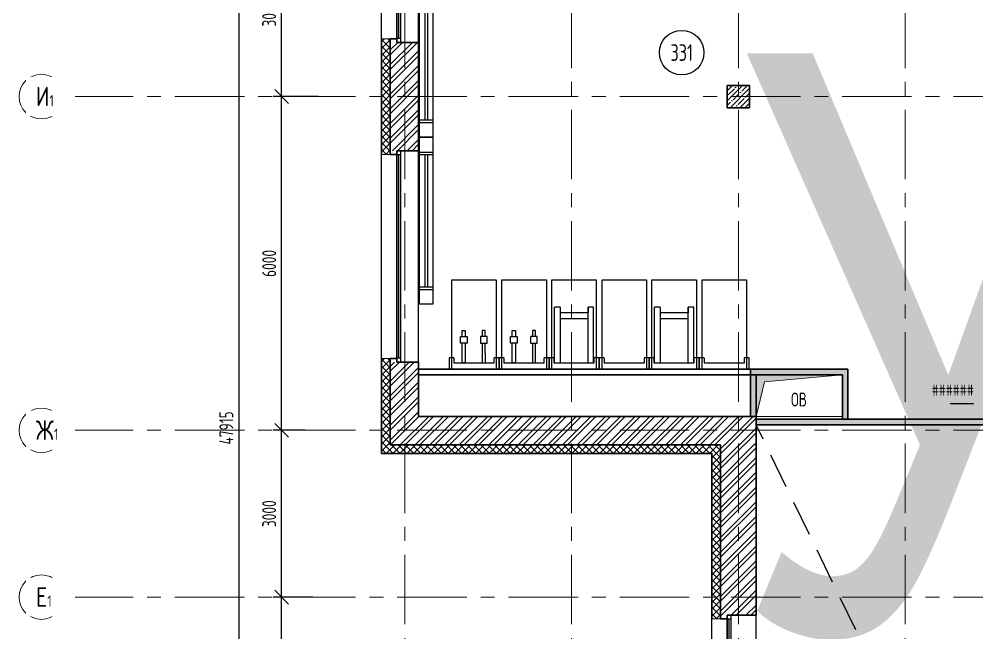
# Model space of a CAD drawing. Header units: millimetres. Extents: x -13407 to 129733, y -106516 to 109495.
# Drawn here: x -13364 to 3858, y 47753 to 58787 of the extents above; entities that cross this region are included whole.
import ezdxf
from ezdxf.enums import TextEntityAlignment as Align

# ---------------------------------------------------------------- set-up
doc = ezdxf.new("R2018")
doc.units = ezdxf.units.MM
doc.linetypes.add('CENTER', pattern=[2, 1.25, -0.25, 0.25, -0.25])
doc.linetypes.add('DASHED', pattern=[19.05, 12.7, -6.35])
doc.layers.get('Defpoints').update_dxf_attribs({"color": 6})
for name, color, linetype, lineweight in [('АР_Колонны', 5, 'Continuous', 30), ('АР_Колонны Штрих', 250, 'Continuous', 5), ('АР_Маркер экспликации', 239, 'Continuous', 13), ('АР_Навесной фасад', 5, 'Continuous', 5), ('АР_Номер помещения', 1, 'Continuous', 25), ('АР_Оси', 193, 'Continuous', 9), ('АР_Оси размеры', 164, 'Continuous', 9), ('АР_Перегородки газоблок', 165, 'Continuous', 30), ('АР_Перегородки газоблок_Штрих', 165, 'Continuous', 5), ('АР_Помещения_площадь', 19, 'Continuous', 9), ('АР_Сущ Несущая стена', 202, 'Continuous', 30), ('АР_Утеплитель', 250, 'Continuous', 9), ('АР_Штриховка кирпич', 250, 'Continuous', 9), ('Спринклеры', 7, 'Continuous', 18)]:
    doc.layers.add(name, color=color, linetype=linetype, lineweight=lineweight)
doc.layers.add('АР_Названия помещений', color=124, linetype='Continuous', lineweight=5, plot=False)
for name, color, linetype in [('АР_новое окно', 160, 'Continuous'), ('АР_Отверстия', 251, 'Continuous'), ('ТХ_спорт', 40, 'Continuous')]:
    doc.layers.add(name, color=color, linetype=linetype)
doc.styles.add('ICOCPEUR', font='isocpeur.ttf')
doc.styles.add('ISOCPEUR', font='isocpeur.ttf', dxfattribs={"width": 0.7})
doc.styles.get("Standard").update_dxf_attribs({"font": 'arial.ttf'})
doc.styles.add('ГОСТ 2.304', font='isocpeur.ttf', dxfattribs={"width": 0.7})
doc.dimstyles.new('СПДС', dxfattribs={"dimscale": 100, "dimtxt": 2.5, "dimasz": 2.5, "dimexe": 1.5, "dimexo": 0, "dimgap": 1, "dimtad": 1, "dimdec": 0, "dimrnd": 1, "dimtxsty": 'ГОСТ 2.304', "dimblk": 'OBLIQUE', "dimcen": 2.5, "dimdle": 1.5, "dimadec": 0, "dimazin": 2, "dimtfac": 0.75, "dimtdec": 0, "dimtmove": 1, "dimatfit": 3, "dimfxl": 1, "dimtolj": 1, "dimarcsym": 1})
pattern_1 = [(45, (-951676.66, 109617.1), (-132.58252, 132.58252), []), (45, (-951588.28, 109617.1), (-132.58252, 132.58252), [])]

# ---------------------------------------------------------------- blocks, each defined once
blk = doc.blocks.new('*U245')
at = {"layer": 'АР_новое окно', "lineweight": 20}
for p, q in [((0, 1600), (-70, 1600)), ((0, 0), (-70, 0))]:
    blk.add_line(p, q, dxfattribs=at)
at = {"layer": 'АР_новое окно'}
for p, q in [((-70, 1600), (-70, 0)), ((-70, 0), (-70, 1600)), ((0, 1600), (0, 0)), ((0, 1530), (-70, 1530)), ((-35, 1530), (-35, 70)), ((0, 70), (-70, 70))]:
    blk.add_line(p, q, dxfattribs=at)
blk = doc.blocks.new('_Oblique')
at = {"color": 0, "linetype": 'ByBlock', "lineweight": -2}
blk.add_line((-0.5, -0.5), (0.5, 0.5), dxfattribs=at)
blk = doc.blocks.new('*D271')
at = {"layer": 'Defpoints', "color": 0, "ltscale": 100, "transparency": 16777216}
for p in [(-8643, 48395), (-8219, 48395), (-8080, 45395)]:
    blk.add_point(p, dxfattribs=at)
at = {"layer": 'АР_Оси размеры', "color": 0, "lineweight": -2, "ltscale": 100, "transparency": 16777216}
for p, q in [((-8219, 48395), (-8793, 48395)), ((-8643, 45245), (-8643, 48545)), ((-8080, 45395), (-8793, 45395))]:
    blk.add_line(p, q, dxfattribs=at)
at = {"layer": 'АР_Оси размеры', "color": 0, "lineweight": -2, "ltscale": 100, "transparency": 16777216, "xscale": 250, "yscale": 250, "zscale": 250}
for p, rotation in [((-8643, 48395), 90), ((-8643, 45395), 270)]:
    blk.add_blockref('_Oblique', p, dxfattribs=dict(at, rotation=rotation))
at = {"layer": 'АР_Оси размеры', "color": 0, "ltscale": 100, "transparency": 16777216, "insert": (-8868, 46895), "char_height": 250, "attachment_point": 5, "rotation": 90, "style": 'ГОСТ 2.304'}
blk.add_mtext('\\A1;3000', dxfattribs=at)
blk = doc.blocks.new('*D272')
at = {"layer": 'Defpoints', "color": 0, "ltscale": 100, "transparency": 16777216}
for p in [(-8643, 51395), (-8219, 51395), (-8080, 48395)]:
    blk.add_point(p, dxfattribs=at)
at = {"layer": 'АР_Оси размеры', "color": 0, "lineweight": -2, "ltscale": 100, "transparency": 16777216}
for p, q in [((-8643, 48245), (-8643, 51545)), ((-8219, 51395), (-8793, 51395)), ((-8080, 48395), (-8793, 48395))]:
    blk.add_line(p, q, dxfattribs=at)
at = {"layer": 'АР_Оси размеры', "color": 0, "lineweight": -2, "ltscale": 100, "transparency": 16777216, "xscale": 250, "yscale": 250, "zscale": 250}
for p, rotation in [((-8643, 51395), 90), ((-8643, 48395), 270)]:
    blk.add_blockref('_Oblique', p, dxfattribs=dict(at, rotation=rotation))
at = {"layer": 'АР_Оси размеры', "color": 0, "ltscale": 100, "transparency": 16777216, "insert": (-8868, 49895), "char_height": 250, "attachment_point": 5, "rotation": 90, "style": 'ГОСТ 2.304'}
blk.add_mtext('\\A1;3000', dxfattribs=at)
blk = doc.blocks.new('*D273')
at = {"layer": 'Defpoints', "color": 0, "ltscale": 100, "transparency": 16777216}
for p in [(-8643, 57395), (-7988, 57395), (-8219, 51395)]:
    blk.add_point(p, dxfattribs=at)
at = {"layer": 'АР_Оси размеры', "color": 0, "lineweight": -2, "ltscale": 100, "transparency": 16777216}
for p, q in [((-8643, 51245), (-8643, 57545)), ((-7988, 57395), (-8793, 57395)), ((-8219, 51395), (-8793, 51395))]:
    blk.add_line(p, q, dxfattribs=at)
at = {"layer": 'АР_Оси размеры', "color": 0, "lineweight": -2, "ltscale": 100, "transparency": 16777216, "xscale": 250, "yscale": 250, "zscale": 250}
for p, rotation in [((-8643, 57395), 90), ((-8643, 51395), 270)]:
    blk.add_blockref('_Oblique', p, dxfattribs=dict(at, rotation=rotation))
at = {"layer": 'АР_Оси размеры', "color": 0, "ltscale": 100, "transparency": 16777216, "insert": (-8868, 54395), "char_height": 250, "attachment_point": 5, "rotation": 90, "style": 'ГОСТ 2.304'}
blk.add_mtext('\\A1;6000', dxfattribs=at)
blk = doc.blocks.new('*D274')
at = {"layer": 'Defpoints', "color": 0, "ltscale": 100, "transparency": 16777216}
for p in [(-8643, 60395), (-8131, 60395), (-7988, 57395)]:
    blk.add_point(p, dxfattribs=at)
at = {"layer": 'АР_Оси размеры', "color": 0, "lineweight": -2, "ltscale": 100, "transparency": 16777216}
for p, q in [((-8643, 57245), (-8643, 60545)), ((-8131, 60395), (-8793, 60395)), ((-7988, 57395), (-8793, 57395))]:
    blk.add_line(p, q, dxfattribs=at)
at = {"layer": 'АР_Оси размеры', "color": 0, "lineweight": -2, "ltscale": 100, "transparency": 16777216, "xscale": 250, "yscale": 250, "zscale": 250}
for p, rotation in [((-8643, 60395), 90), ((-8643, 57395), 270)]:
    blk.add_blockref('_Oblique', p, dxfattribs=dict(at, rotation=rotation))
at = {"layer": 'АР_Оси размеры', "color": 0, "ltscale": 100, "transparency": 16777216, "insert": (-8868, 58895), "char_height": 250, "attachment_point": 5, "rotation": 90, "style": 'ГОСТ 2.304'}
blk.add_mtext('\\A1;3000', dxfattribs=at)
blk = doc.blocks.new('*D279')
at = {"layer": 'Defpoints', "color": 0, "ltscale": 100, "transparency": 16777216}
for p in [(-9469, 75395), (-9469, 27480), (-9413, 27480)]:
    blk.add_point(p, dxfattribs=at)
at = {"layer": 'АР_Оси размеры', "color": 0, "lineweight": -2, "ltscale": 100, "transparency": 16777216}
for p, q in [((-9413, 75545), (-9413, 27330)), ((-9469, 75395), (-9263, 75395)), ((-9469, 27480), (-9263, 27480))]:
    blk.add_line(p, q, dxfattribs=at)
at = {"layer": 'АР_Оси размеры', "color": 0, "lineweight": -2, "ltscale": 100, "transparency": 16777216, "xscale": 250, "yscale": 250, "zscale": 250}
for p, rotation in [((-9413, 75395), 90), ((-9413, 27480), 270)]:
    blk.add_blockref('_Oblique', p, dxfattribs=dict(at, rotation=rotation))
at = {"layer": 'АР_Оси размеры', "color": 0, "ltscale": 100, "transparency": 16777216, "insert": (-9638, 51438), "char_height": 250, "attachment_point": 5, "rotation": 90, "style": 'ГОСТ 2.304'}
blk.add_mtext('\\A1;47915', dxfattribs=at)
blk = doc.blocks.new('*U391')
at = {"layer": 'Defpoints', "color": 7}
blk.add_line((6383, -10999), (5961, -10999), dxfattribs=at)
at = {"layer": 'АР_Номер помещения', "color": 7}
blk.add_circle((1135, -4684), 400, dxfattribs=at)
at = {"layer": 'Defpoints', "color": 7, "style": 'ISOCPEUR', "width": 0.7, "flags": 1}
blk.add_attdef('КАТЕГОРИЯ', (-499, -2092), '', height=250, dxfattribs=at)
at = {"layer": 'Defpoints', "color": 7, "style": 'ISOCPEUR', "width": 0.7}
blk.add_attdef('ПЛОЩАДЬ_ПОМЕЩЕНИЯ', text='', height=200, dxfattribs=at).set_placement((6388, -10752), align=Align.MIDDLE_RIGHT)
at = {"layer": 'АР_Номер помещения', "color": 7, "style": 'ISOCPEUR', "width": 0.7}
blk.add_attdef('НОМЕР_ПОМЕЩЕНИЯ', text='', height=300, dxfattribs=at).set_placement((1135, -4684), align=Align.MIDDLE_CENTER)
at = {"layer": 'АР_Помещения_площадь', "color": 7, "lineweight": 30, "width": 0.7, "flags": 104}
blk.add_attdef('ИМЯ_ПОМЕЩЕНИЯ', text='', height=100, dxfattribs=at).set_placement((158, 1217), align=Align.MIDDLE_CENTER)
blk = doc.blocks.new('*U259')
at = {"layer": 'АР_новое окно', "lineweight": 20}
for p, q in [((0, 3800), (-70, 3800)), ((0, 0), (-70, 0))]:
    blk.add_line(p, q, dxfattribs=at)
at = {"layer": 'АР_новое окно'}
for p, q in [((-70, 3800), (-70, 0)), ((-70, 0), (-70, 3800)), ((0, 3800), (0, 0)), ((0, 3730), (-70, 3730)), ((-35, 3730), (-35, 70)), ((0, 70), (-70, 70))]:
    blk.add_line(p, q, dxfattribs=at)
blk = doc.blocks.new('*U260')
at = {"layer": 'АР_новое окно', "lineweight": 20}
for p, q in [((0, 3800), (-70, 3800)), ((0, 0), (-70, 0))]:
    blk.add_line(p, q, dxfattribs=at)
at = {"layer": 'АР_новое окно'}
for p, q in [((-70, 3800), (-70, 0)), ((-70, 0), (-70, 3800)), ((0, 3800), (0, 0)), ((0, 3730), (-70, 3730)), ((-35, 3730), (-35, 70)), ((0, 70), (-70, 70))]:
    blk.add_line(p, q, dxfattribs=at)
blk = doc.blocks.new('спорт инвентарь 1')
blk.add_lwpolyline([(-53, 0), (-852, 0), (-852, 1604), (-53, 1604)], close=True)
for points in [[(-805, 111), (-805, 1112)], [(-704, 1112), (-805, 1112)], [(-704, 1112), (-704, 111)], [(-201, 1112), (-201, 1011), (-704, 1011), (-704, 911), (-201, 911)], [(-201, 111), (-201, 1112)], [(-101, 111), (-101, 1112), (-201, 1112)], [(-815, 201), (-900, 201), (-900, 0), (0, 0), (0, 201), (-90, 201)], [(-815, 201), (-815, 111)], [(-90, 111), (-90, 201)], [(-815, 111), (-90, 111)]]:
    blk.add_lwpolyline(points)
blk = doc.blocks.new('бег дорожка')
blk.add_lwpolyline([(-53, 0), (-852, 0), (-852, 1604), (-53, 1604)], close=True)
for points in [[(-818, 201), (-903, 201), (-903, 0), (-3, 0), (-3, 201), (-93, 201)], [(-815, 201), (-815, 111)], [(-90, 111), (-90, 201)], [(-815, 111), (-90, 111)]]:
    blk.add_lwpolyline(points)
blk = doc.blocks.new('У127б')
at = {"ltscale": 250.120383}
for points in [[(190072, -190835), (189718, -190835), (189718, -190781), (190072, -190781)], [(190191, -190781), (190303, -190781), (190303, -190835), (190191, -190835)], [(190072, -191141), (189718, -191141), (189718, -191196), (190072, -191195)], [(190191, -191195), (190303, -191195), (190303, -191141), (190191, -191141)]]:
    blk.add_lwpolyline(points, dxfattribs=at)
for points in [[(190191, -190748), (190191, -190867), (190072, -190867), (190072, -190748)], [(190191, -191228), (190191, -191109), (190072, -191109), (190072, -191228)]]:
    blk.add_lwpolyline(points, close=True, dxfattribs=at)
blk = doc.blocks.new('A$C07331677')
for points in [[(0, 0), (0, 3000), (238, 3000), (238, 0)], [(0, 2688), (0, 2741), (238, 2741), (238, 2688)], [(143, 312), (143, 2688), (90, 2688), (90, 312)], [(0, 265), (0, 312), (238, 312), (238, 265)]]:
    blk.add_lwpolyline(points, close=True)

msp = doc.modelspace()

# ---------------------------------------------------------------- hatches: boundary and pattern name
at = {"layer": 'АР_Колонны Штрих', "ltscale": 100}
h = msp.add_hatch(dxfattribs=at)
h.set_pattern_fill('ANSI35', color=256, scale=500)
h.set_pattern_definition([(45, (-957682.16, 97466.47), (-88.388348, 88.388348), []), (45, (-957593.77, 97466.47), (-88.388348, 88.388348), [156.25, -31.25, 0, -31.25])])
h.paths.add_polyline_path([(-230.1, 57595), (-630.1, 57595), (-630.1, 57195), (-230.1, 57195)])
at = {"layer": 'АР_Перегородки газоблок_Штрих', "ltscale": 100}
h = msp.add_hatch(dxfattribs=at)
h.set_pattern_fill('AR-CONC', color=256, scale=30)
h.set_pattern_definition([(50, (-58072.46, -55205.68), (215.17805, -18.82564), [22.5, -247.5]), (355, (-58072.46, -55205.68), (-41.6254, 225.65764), [18, -198]), (100.45144, (-58054.53, -55207.25), (173.55265, 206.832), [19.12206, -210.34263]), (46.1842, (-58072.46, -55145.68), (320.1724, -49.6558), [33.75, -371.25]), (96.63564, (-58045.78, -55149.82), (280.3986, 292.2356), [28.6831, -315.5141]), (351.18416, (-58072.46, -55145.68), (280.3986, 292.2356), [27, -297]), (21, (-58042.46, -55160.68), (179.07212, -120.78567), [22.5, -247.5]), (326, (-58042.46, -55160.68), (72.9946, 217.545), [18, -198]), (71.45144, (-58027.54, -55170.75), (252.0667, 96.75935), [19.12206, -210.34263]), (37.5, (-58072.46, -55205.68), (3.647957, 99.868156), [0, -195.6, 0, -201, 0, -198.75]), (7.5, (-58072.46, -55205.68), (78.92086, 118.32351), [0, -114.6, 0, -191.1, 0, -75.75]), (327.5, (-58139.36, -55205.68), (160.14673, -6.76646), [0, -75, 0, -234, 0, -310.5]), (317.5, (-58169.36, -55205.68), (174.95585, 30.0315), [0, -97.5, 0, -155.4, 0, -220.5])])
h.paths.add_polyline_path([(-110.2, 51645), (-110.2, 51495), (-110.2, 51525), (-110.2, 51645), (-110.2, 51595), (1439.8, 51595), (1439.8, 52395), (-110.2, 52395), (-110.2, 51645), (-210.2, 51645), (-210.2, 52495), (1547, 52495), (1539.8, 51595), (5377.6, 51595), (5369.9, 51895), (5489.9, 51895), (5489.9, 51595), (11369.6, 51595), (11369.9, 51595), (11369.9, 51495), (5769.9, 51495), (5769.9, 51595), (5369.9, 51595), (5369.9, 51495), (-110.2, 51495), (-110.2, 51645), (-110.2, 51645), (-110.2, 51525), (-110.2, 51645)])
at = {"layer": 'АР_Утеплитель', "ltscale": 100}
h = msp.add_hatch(dxfattribs=at)
h.set_pattern_fill('ANSI37', color=256, scale=700)
h.set_pattern_definition([(45, (-982730.03, 92247.145), (-61.871843, 61.871843), []), (135, (-982730.03, 92247.145), (-61.871843, -61.871843), [])])
h.paths.add_polyline_path([(-6689.9, 58435), (-6690.1, 56355), (-6840.1, 56355), (-6839.9, 58435)])
h = msp.add_hatch(dxfattribs=at)
h.set_pattern_fill('ANSI37', color=256, scale=700)
h.set_pattern_definition([(45, (-976790.155, 83896.855), (-61.871843, 61.871843), []), (135, (-976790.155, 83896.855), (-61.871843, -61.871843), [])])
h.paths.add_polyline_path([(-750.2, 51135), (-750.2, 48004.7), (-900.2, 48004.7), (-900.2, 50985), (-6840.1, 50985), (-6840.1, 52685), (-6690.1, 52685), (-6690.1, 51135)])
at = {"layer": 'АР_Штриховка кирпич', "ltscale": 100}
h = msp.add_hatch(dxfattribs=at)
h.set_pattern_fill('ANSI32', color=256, scale=500)
h.set_pattern_definition([(45, (-951676.66, 112657.1), (-132.58252, 132.58252), []), (45, (-951588.28, 112657.1), (-132.58252, 132.58252), [])])
h.paths.add_polyline_path([(-6180.1, 58370), (-6690.1, 58370), (-6690.1, 56420), (-6180.1, 56420)])
h = msp.add_hatch(dxfattribs=at)
h.set_pattern_fill('ANSI32', color=256, scale=500)
h.set_pattern_definition(pattern_1)
h.paths.add_polyline_path([(-6180.1, 52620), (-6690.1, 52620), (-6690.1, 51135), (-750.2, 51135), (-750.1, 51135), (-110.1, 51135), (-110.2, 51645), (-6180.1, 51645)])
h = msp.add_hatch(dxfattribs=at)
h.set_pattern_fill('ANSI32', color=256, scale=500)
h.set_pattern_definition(pattern_1)
h.paths.add_polyline_path([(-110.1, 51136.8), (-750.1, 51136.8), (-750.2, 48069.7), (-110.2, 48069.7)])
at = {"layer": 'Спринклеры', "ltscale": 100}
h = msp.add_hatch(dxfattribs=at)
h.set_pattern_fill('ANSI31', color=256)
h.set_pattern_definition([(45, (-58072.45853, -55205.68246), (-0.08838834765, 0.08838834765), [])])
h.paths.add_polyline_path([(1439.8, 52395), (-110.2, 52395), (-110.2, 51645), (38.5, 52268.1)])

# ---------------------------------------------------------------- linework, layer by layer
at = {"linetype": 'DASHED', "ltscale": 50}
msp.add_line((11249.8, 28102.4), (-110.2, 51495), dxfattribs=at)
at = {"layer": 'АР_Колонны', "ltscale": 100}
msp.add_lwpolyline([(-630.1, 57595), (-230.1, 57595), (-230.1, 57195), (-630.1, 57195)], close=True, dxfattribs=at)
at = {"layer": 'АР_Навесной фасад', "ltscale": 100}
for points in [[(-6689.7, 58435), (-6850.1, 58435)], [(-6689.7, 56355), (-6850.1, 56355)], [(-6689.7, 52685), (-6850.1, 52685)], [(-750.2, 48004.7), (-910.2, 48004.7)]]:
    msp.add_lwpolyline(points, dxfattribs=at)
at = {"layer": 'АР_новое окно', "ltscale": 100}
for p, q in [((-6850.1, 50975), (-6850.1, 63815)), ((-6840.1, 56355), (-6840.1, 58435)), ((-6840.1, 50985), (-6840.1, 52685)), ((-6840.1, 50985), (-900.2, 50985)), ((-900.2, 48004.7), (-900.2, 50985)), ((-6850.1, 50975), (-910.2, 50975))]:
    msp.add_line(p, q, dxfattribs=at)
at = {"layer": 'АР_новое окно'}
for p, q in [((-6180.1, 58370), (-6180.1, 62170)), ((-6180.1, 52620), (-6180.1, 56420)), ((-910.2, 26680), (-910.2, 50975)), ((-110.2, 46469.7), (-110.2, 48069.7))]:
    msp.add_line(p, q, dxfattribs=at)
at = {"layer": 'АР_Оси', "linetype": 'CENTER', "ltscale": 1000}
for p, q in [((-6430.1, 79157.5), (-6430.1, 23425.1)), ((-3430.1, 79157.5), (-3430.1, 23425.1)), ((-430.1, 79157.5), (-430.1, 23425.1)), ((2569.9, 79157.5), (2569.9, 23425.1)), ((-12563.8, 57395), (70614.6, 57395)), ((-12563.8, 51395), (70614.6, 51395)), ((-12563.8, 48395), (70614.6, 48395))]:
    msp.add_line(p, q, dxfattribs=at)
at = {"layer": 'АР_Оси', "ltscale": 0.5}
for centre in [(-12963.8, 57395), (-12963.8, 51395), (-12963.8, 48395)]:
    msp.add_circle(centre, 400, dxfattribs=at)
at = {"layer": 'АР_Перегородки газоблок', "ltscale": 100}
for p, q in [((1539.8, 52495), (-6180.1, 52495)), ((1439.8, 52395), (-6180.1, 52395)), ((-210.2, 52495), (-210.2, 51645)), ((-110.2, 52395), (-110.2, 51645)), ((1439.8, 51595), (1439.8, 52395)), ((1539.8, 51595), (1539.8, 52495))]:
    msp.add_line(p, q, dxfattribs=at)
for points in [[(-110.2, 51595), (11769.9, 51595)], [(-110.2, 51495), (5369.9, 51495)]]:
    msp.add_lwpolyline(points, dxfattribs=at)
at = {"layer": 'АР_Сущ Несущая стена', "lineweight": 15, "ltscale": 100}
for p, q in [((-6571.1, 58370), (-6571.1, 62170)), ((-6571.1, 52620), (-6571.1, 56420))]:
    msp.add_line(p, q, dxfattribs=at)
at = {"layer": 'АР_Сущ Несущая стена', "ltscale": 100}
for p, q in [((-6690.1, 56355), (-6690.1, 58435)), ((-6571.1, 58435), (-6690.1, 58435)), ((-6571.1, 58370), (-6571.1, 58435)), ((-6571.1, 58370), (-6180.1, 58370)), ((-6180.1, 56420), (-6180.1, 58370)), ((-6571.1, 56355), (-6690.1, 56355)), ((-6571.1, 56420), (-6180.1, 56420)), ((-6571.1, 56355), (-6571.1, 56420)), ((-6690.1, 51135), (-6690.1, 52685)), ((-6571.1, 52685), (-6690.1, 52685)), ((-6571.1, 52620), (-6571.1, 52685)), ((-6571.1, 52620), (-6180.1, 52620)), ((-6180.1, 51645), (-6180.1, 52620)), ((-6180.1, 51645), (-110.2, 51645)), ((-110.2, 48069.7), (-110.2, 51645)), ((-6690.1, 51135), (-750.2, 51135)), ((-750.2, 48165), (-750.2, 51135)), ((-750.2, 48479), (-750.2, 48004.7)), ((-631.3, 48069.7), (-110.2, 48069.7)), ((-631.3, 48004.7), (-631.3, 48069.7)), ((-631.3, 48004.7), (-750.2, 48004.7))]:
    msp.add_line(p, q, dxfattribs=at)
at = {"layer": 'АР_Сущ Несущая стена', "color": 4, "lineweight": 15, "ltscale": 100}
msp.add_line((-631.3, 46469.7), (-631.3, 48069.7), dxfattribs=at)
at = {"layer": 'Спринклеры'}
msp.add_lwpolyline([(-110.2, 51645), (1439.8, 51645), (1439.8, 52395), (-110.2, 52395)], close=True, dxfattribs=at)
msp.add_lwpolyline([(-110.2, 51645), (38.5, 52268.1), (1439.8, 52395)], dxfattribs=at)

# ---------------------------------------------------------------- block references
at = {"layer": 'АР_Маркер экспликации'}
ref = msp.add_blockref('*U391', (-2584.3, 62869.8), dxfattribs=at)
ref.add_attrib('НОМЕР_ПОМЕЩЕНИЯ', '331', dxfattribs={"layer": 'АР_Номер помещения', "color": 7, "height": 300, "style": 'ISOCPEUR', "width": 0.7}).set_placement((-1449.1, 58186.2), align=Align.MIDDLE_CENTER)
lines = msp.add_mtext('\\W0.8000;Универсальное помещение с возможностью организации гимнастического зала (хореография)', dxfattribs={"layer": 'АР_Названия помещений', "insert": (-576.5, 58173), "char_height": 10397.474, "width": 926.94, "attachment_point": 1})
ref.add_attrib('ИМЯ_ПОМЕЩЕНИЯ', '', (-576.5, 58173), dxfattribs={"flags": 104}).embed_mtext(lines)
ref.add_attrib('ПЛОЩАДЬ_ПОМЕЩЕНИЯ', '######', dxfattribs={"layer": 'Defpoints', "color": 7, "height": 200, "style": 'ISOCPEUR', "width": 0.7}).set_placement((3803.7, 52117.7), align=Align.MIDDLE_RIGHT)
at = {"layer": 'АР_новое окно', "xscale": -1, "rotation": 180}
for name, p in [('*U260', (-6501.1, 62170)), ('*U259', (-6501.1, 56420)), ('*U245', (-561.3, 48069.7))]:
    msp.add_blockref(name, p, dxfattribs=at)
at = {"layer": 'ТХ_спорт', "ltscale": 250.120383}
for name, p, rotation in [('A$C07331677', (-5925.9, 59662.6), 180), ('A$C07331677', (-5925.9, 56662.6), 180), ('У127б', (-196175.9, -137111.7), 90.00000000000001), ('У127б', (-195275.9, -137111.8), 90.00000000000001)]:
    msp.add_blockref(name, p, dxfattribs=dict(at, rotation=rotation))
for name, p in [('бег дорожка', (-4730.3, 52495)), ('бег дорожка', (-3830.2, 52495)), ('спорт инвентарь 1', (-2932.9, 52495)), ('бег дорожка', (-2030.2, 52495)), ('спорт инвентарь 1', (-1132.8, 52495)), ('бег дорожка', (-230.2, 52495))]:
    msp.add_blockref(name, p, dxfattribs=at)

# ---------------------------------------------------------------- texts
at = {"layer": 'АР_Отверстия', "ltscale": 100, "insert": (660, 51948.8), "char_height": 250, "attachment_point": 5, "line_spacing_factor": 0.7, "style": 'ICOCPEUR'}
msp.add_mtext('\\A1;{\\W0.7;ОВ}', dxfattribs=at)

# ---------------------------------------------------------------- dimensions: what is measured, and where the dimension line sits
at = {"layer": 'АР_Оси размеры', "ltscale": 100}
for base, p1, p2, picture, middle in [((-9413.3, 27480), (-9469.1, 75395), (-9469.1, 27480), '*D279', (-9638.3, 51437.5)), ((-8642.7, 60395), (-7988.5, 57395), (-8131.5, 60395), '*D274', (-8867.7, 58895)), ((-8642.7, 57395), (-8219.3, 51395), (-7988.5, 57395), '*D273', (-8867.7, 54395)), ((-8642.7, 51395), (-8079.8, 48395), (-8219.3, 51395), '*D272', (-8867.7, 49895)), ((-8642.7, 48395), (-8079.8, 45395), (-8219.3, 48395), '*D271', (-8867.7, 46895))]:
    dim = msp.add_linear_dim(base=base, p1=p1, p2=p2, angle=90, dimstyle='СПДС', dxfattribs=at)
    dim.commit()
    dim.dimension.update_dxf_attribs({"geometry": picture, "text_midpoint": middle})

# ---------------------------------------------------------------- next in the draw order: texts
at = {"layer": 'АР_Оси', "char_height": 350, "width": 528.82, "attachment_point": 1, "line_spacing_factor": 1.149209, "style": 'ГОСТ 2.304', "bg_fill": 2}
for s, insert in [('{\\W0.8;И\\H0.57143x;1}', (-13063.6, 57572.8)), ('{\\W0.8;Ж\\H0.57143x;1}', (-13063.6, 51572.8)), ('{\\W0.8;Е\\H0.57143x;1}', (-13063.6, 48572.8))]:
    msp.add_mtext(s, dxfattribs=dict(at, insert=insert))

doc.saveas('drawing.dxf')
